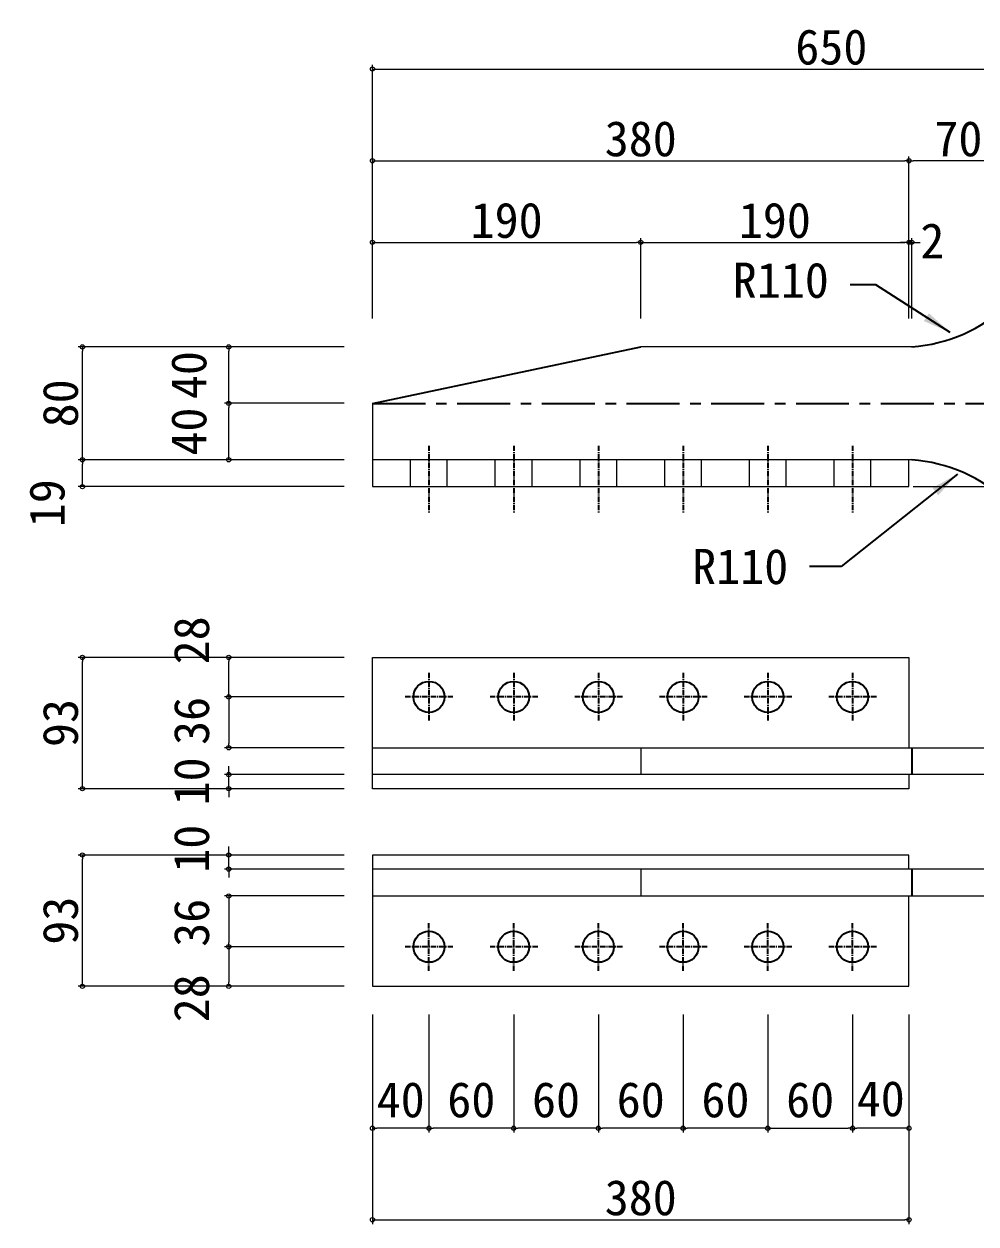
# Model space of a CAD drawing. Header units: millimetres. Extents: x 1755271 to 1764314, y -179109 to -173084.
# Drawn here: x 1756995 to 1757669, y -175824 to -174974 of the extents above; entities that cross this region are included whole.
import ezdxf

# ---------------------------------------------------------------- set-up
doc = ezdxf.new("R2010")
doc.units = ezdxf.units.MM
doc.header["$LTSCALE"] = 3
doc.linetypes.add('CENTER', pattern=[2, 1.25, -0.25, 0.25, -0.25])
doc.layers.get('DEFPOINTS').update_dxf_attribs({"color": 250})
doc.layers.add('01', color=7, linetype='Continuous')
doc.styles.get("Standard").update_dxf_attribs({"font": 'msgothic.ttc'})
doc.dimstyles.new('コピー(2) - Standard', dxfattribs={"dimtxt": 25, "dimasz": 20, "dimexe": 0.18, "dimexo": 0.0625, "dimgap": 15, "dimtad": 1, "dimdec": 0, "dimzin": 0, "dimdsep": 46, "dimtxsty": 'Standard', "dimblk": 'DOTSMALL', "dimcen": 0.09, "dimadec": 0, "dimazin": 0, "dimtfac": 1, "dimtdec": 0, "dimtofl": 0, "dimtmove": 0, "dimatfit": 3, "dimfxl": 1, "dimtolj": 1, "dimtzin": 0, "dimarcsym": 0})
doc.dimstyles.new('一般寸法-小さめ', dxfattribs={"dimtxt": 25, "dimasz": 3, "dimexe": 3, "dimexo": 3, "dimgap": 3, "dimtad": 1, "dimtxsty": 'Standard', "dimblk": 'ORIGIN', "dimcen": 0, "dimclrd": 256, "dimclre": 256, "dimclrt": 256, "dimadec": 0, "dimazin": 0, "dimtfac": 1, "dimtmove": 2, "dimatfit": 2, "dimfxl": 1, "dimtolj": 2, "dimlwd": 5, "dimlwe": 5, "dimarcsym": 0})

# ---------------------------------------------------------------- blocks, each defined once
blk = doc.blocks.new('_Origin')
at = {"color": 0, "linetype": 'ByBlock', "lineweight": -2}
blk.add_line((0, 0), (-1, 0), dxfattribs=at)
blk.add_circle((0, 0), 0.5, dxfattribs=at)
blk = doc.blocks.new('*D6')
at = {"layer": '01', "lineweight": 5}
for p, q in [((1757341.92, -175675.18), (1757341.92, -175758.66)), ((1757401.92, -175675.18), (1757401.92, -175758.66)), ((1757398.92, -175755.66), (1757344.92, -175755.66))]:
    blk.add_line(p, q, dxfattribs=at)
at = {"layer": 'DEFPOINTS', "color": 0}
for p in [(1757341.92, -175655.18), (1757401.92, -175655.18), (1757341.92, -175755.66)]:
    blk.add_point(p, dxfattribs=at)
at = {"layer": '01', "lineweight": 5, "xscale": 3, "yscale": 3, "zscale": 3, "rotation": 180}
blk.add_blockref('_Origin', (1757341.92, -175755.66), dxfattribs=at)
at = {"layer": '01', "lineweight": 5, "xscale": 3, "yscale": 3, "zscale": 3}
blk.add_blockref('_Origin', (1757401.92, -175755.66), dxfattribs=at)
at = {"layer": '01', "insert": (1757371.92, -175735.66), "char_height": 25, "attachment_point": 5}
blk.add_mtext('\\A2;60', dxfattribs=at)
blk = doc.blocks.new('*D133')
at = {"layer": '01', "lineweight": 5}
for p, q in [((1757221.92, -175422.18), (1757033.5, -175422.18)), ((1757036.5, -175512.18), (1757036.5, -175425.18)), ((1757221.92, -175515.18), (1757033.5, -175515.18))]:
    blk.add_line(p, q, dxfattribs=at)
at = {"layer": 'DEFPOINTS', "color": 0}
for p in [(1757036.5, -175422.18), (1757241.92, -175422.18), (1757241.92, -175515.18)]:
    blk.add_point(p, dxfattribs=at)
at = {"layer": '01', "lineweight": 5, "xscale": 3, "yscale": 3, "zscale": 3}
for p, rotation in [((1757036.5, -175422.18), 90), ((1757036.5, -175515.18), 270)]:
    blk.add_blockref('_Origin', p, dxfattribs=dict(at, rotation=rotation))
at = {"layer": '01', "insert": (1757021, -175468.68), "char_height": 25, "attachment_point": 5, "rotation": 90}
blk.add_mtext('\\A2;93', dxfattribs=at)
blk = doc.blocks.new('*D25')
at = {"layer": '01', "lineweight": 5}
for p, q in [((1757221.92, -175422.18), (1757137.12, -175422.18)), ((1757140.12, -175447.18), (1757140.12, -175425.18)), ((1757221.92, -175450.18), (1757137.12, -175450.18))]:
    blk.add_line(p, q, dxfattribs=at)
at = {"layer": 'DEFPOINTS', "color": 0}
for p in [(1757140.12, -175422.18), (1757241.92, -175422.18), (1757241.92, -175450.18)]:
    blk.add_point(p, dxfattribs=at)
at = {"layer": '01', "lineweight": 5, "xscale": 3, "yscale": 3, "zscale": 3}
for p, rotation in [((1757140.12, -175422.18), 90), ((1757140.12, -175450.18), 270)]:
    blk.add_blockref('_Origin', p, dxfattribs=dict(at, rotation=rotation))
at = {"layer": '01', "insert": (1757113.87, -175410.09), "char_height": 25, "attachment_point": 5, "rotation": 90}
blk.add_mtext('\\A2;28', dxfattribs=at)
blk = doc.blocks.new('*D26')
at = {"layer": '01', "lineweight": 5}
for p, q in [((1757140.12, -175502.18), (1757140.12, -175499.18)), ((1757221.92, -175505.18), (1757137.12, -175505.18)), ((1757140.12, -175515.18), (1757140.12, -175505.18)), ((1757221.92, -175515.18), (1757137.12, -175515.18)), ((1757140.12, -175518.18), (1757140.12, -175521.18))]:
    blk.add_line(p, q, dxfattribs=at)
at = {"layer": 'DEFPOINTS', "color": 0}
for p in [(1757140.12, -175505.18), (1757241.92, -175505.18), (1757241.92, -175515.18)]:
    blk.add_point(p, dxfattribs=at)
at = {"layer": '01', "lineweight": 5, "xscale": 3, "yscale": 3, "zscale": 3}
for p, rotation in [((1757140.12, -175505.18), 270), ((1757140.12, -175515.18), 90)]:
    blk.add_blockref('_Origin', p, dxfattribs=dict(at, rotation=rotation))
at = {"layer": '01', "insert": (1757113.87, -175510.03), "char_height": 25, "attachment_point": 5, "rotation": 90}
blk.add_mtext('\\A2;10', dxfattribs=at)
blk = doc.blocks.new('*D135')
at = {"layer": '01', "lineweight": 5}
for p, q in [((1757221.92, -175202.22), (1757033.5, -175202.22)), ((1757036.5, -175279.22), (1757036.5, -175205.22)), ((1757221.92, -175282.22), (1757033.5, -175282.22))]:
    blk.add_line(p, q, dxfattribs=at)
at = {"layer": 'DEFPOINTS', "color": 0}
for p in [(1757036.5, -175202.22), (1757241.92, -175202.22), (1757241.92, -175282.22)]:
    blk.add_point(p, dxfattribs=at)
at = {"layer": '01', "lineweight": 5, "xscale": 3, "yscale": 3, "zscale": 3}
for p, rotation in [((1757036.5, -175202.22), 90), ((1757036.5, -175282.22), 270)]:
    blk.add_blockref('_Origin', p, dxfattribs=dict(at, rotation=rotation))
at = {"layer": '01', "insert": (1757021, -175242.22), "char_height": 25, "attachment_point": 5, "rotation": 90}
blk.add_mtext('\\A2;80', dxfattribs=at)
blk = doc.blocks.new('*D136')
at = {"layer": '01', "lineweight": 5}
for p, q in [((1757221.92, -175282.22), (1757033.5, -175282.22)), ((1757036.5, -175298.22), (1757036.5, -175285.22)), ((1757221.92, -175301.22), (1757033.5, -175301.22))]:
    blk.add_line(p, q, dxfattribs=at)
at = {"layer": 'DEFPOINTS', "color": 0}
for p in [(1757036.5, -175282.22), (1757241.92, -175282.22), (1757241.92, -175301.22)]:
    blk.add_point(p, dxfattribs=at)
at = {"layer": '01', "lineweight": 5, "xscale": 3, "yscale": 3, "zscale": 3}
for p, rotation in [((1757036.5, -175282.22), 90), ((1757036.5, -175301.22), 270)]:
    blk.add_blockref('_Origin', p, dxfattribs=dict(at, rotation=rotation))
at = {"layer": '01', "insert": (1757011.5, -175312.98), "char_height": 25, "attachment_point": 5, "rotation": 90}
blk.add_mtext('\\A2;19', dxfattribs=at)
blk = doc.blocks.new('*D27')
at = {"layer": '01', "lineweight": 5}
for p, q in [((1757241.92, -175182.22), (1757241.92, -175067.43)), ((1757621.92, -175182.22), (1757621.92, -175067.43)), ((1757244.92, -175070.43), (1757618.92, -175070.43))]:
    blk.add_line(p, q, dxfattribs=at)
at = {"layer": 'DEFPOINTS', "color": 0}
for p in [(1757621.92, -175070.43), (1757241.92, -175202.22), (1757621.92, -175202.22)]:
    blk.add_point(p, dxfattribs=at)
at = {"layer": '01', "lineweight": 5, "xscale": 3, "yscale": 3, "zscale": 3, "rotation": 180}
blk.add_blockref('_Origin', (1757241.92, -175070.43), dxfattribs=at)
at = {"layer": '01', "lineweight": 5, "xscale": 3, "yscale": 3, "zscale": 3}
blk.add_blockref('_Origin', (1757621.92, -175070.43), dxfattribs=at)
at = {"layer": '01', "insert": (1757431.92, -175054.93), "char_height": 25, "attachment_point": 5}
blk.add_mtext('\\A2;380', dxfattribs=at)
blk = doc.blocks.new('*D28')
at = {"layer": '01', "lineweight": 5}
for p, q in [((1757621.92, -175182.22), (1757621.92, -175067.43)), ((1757691.92, -175152.22), (1757691.92, -175067.43)), ((1757688.92, -175070.43), (1757624.92, -175070.43))]:
    blk.add_line(p, q, dxfattribs=at)
at = {"layer": 'DEFPOINTS', "color": 0}
for p in [(1757621.92, -175070.43), (1757691.92, -175172.22), (1757621.92, -175202.22)]:
    blk.add_point(p, dxfattribs=at)
at = {"layer": '01', "lineweight": 5, "xscale": 3, "yscale": 3, "zscale": 3, "rotation": 180}
blk.add_blockref('_Origin', (1757621.92, -175070.43), dxfattribs=at)
at = {"layer": '01', "lineweight": 5, "xscale": 3, "yscale": 3, "zscale": 3}
blk.add_blockref('_Origin', (1757691.92, -175070.43), dxfattribs=at)
at = {"layer": '01', "insert": (1757656.92, -175054.93), "char_height": 25, "attachment_point": 5}
blk.add_mtext('\\A2;70', dxfattribs=at)
blk = doc.blocks.new('*D138')
at = {"layer": '01', "lineweight": 5}
for p, q in [((1757221.92, -175562.18), (1757033.5, -175562.18)), ((1757036.5, -175652.18), (1757036.5, -175565.18)), ((1757221.92, -175655.18), (1757033.5, -175655.18))]:
    blk.add_line(p, q, dxfattribs=at)
at = {"layer": 'DEFPOINTS', "color": 0}
for p in [(1757036.5, -175562.18), (1757241.92, -175562.18), (1757241.92, -175655.18)]:
    blk.add_point(p, dxfattribs=at)
at = {"layer": '01', "lineweight": 5, "xscale": 3, "yscale": 3, "zscale": 3}
for p, rotation in [((1757036.5, -175562.18), 90), ((1757036.5, -175655.18), 270)]:
    blk.add_blockref('_Origin', p, dxfattribs=dict(at, rotation=rotation))
at = {"layer": '01', "insert": (1757021, -175608.68), "char_height": 25, "attachment_point": 5, "rotation": 90}
blk.add_mtext('\\A2;93', dxfattribs=at)
blk = doc.blocks.new('*D31')
at = {"layer": '01', "lineweight": 5}
for p, q in [((1757140.12, -175559.18), (1757140.12, -175556.18)), ((1757221.92, -175562.18), (1757137.12, -175562.18)), ((1757140.12, -175572.18), (1757140.12, -175562.18)), ((1757221.92, -175572.18), (1757137.12, -175572.18)), ((1757140.12, -175575.18), (1757140.12, -175578.18))]:
    blk.add_line(p, q, dxfattribs=at)
at = {"layer": 'DEFPOINTS', "color": 0}
for p in [(1757140.12, -175562.18), (1757241.92, -175562.18), (1757241.92, -175572.18)]:
    blk.add_point(p, dxfattribs=at)
at = {"layer": '01', "lineweight": 5, "xscale": 3, "yscale": 3, "zscale": 3}
for p, rotation in [((1757140.12, -175562.18), 270), ((1757140.12, -175572.18), 90)]:
    blk.add_blockref('_Origin', p, dxfattribs=dict(at, rotation=rotation))
at = {"layer": '01', "insert": (1757113.87, -175557.72), "char_height": 25, "attachment_point": 5, "rotation": 90}
blk.add_mtext('\\A2;10', dxfattribs=at)
blk = doc.blocks.new('*D32')
at = {"layer": '01', "lineweight": 5}
for p, q in [((1757221.92, -175627.18), (1757137.12, -175627.18)), ((1757140.12, -175630.18), (1757140.12, -175652.18)), ((1757221.92, -175655.18), (1757137.12, -175655.18))]:
    blk.add_line(p, q, dxfattribs=at)
at = {"layer": 'DEFPOINTS', "color": 0}
for p in [(1757241.92, -175627.18), (1757140.12, -175655.18), (1757241.92, -175655.18)]:
    blk.add_point(p, dxfattribs=at)
at = {"layer": '01', "lineweight": 5, "xscale": 3, "yscale": 3, "zscale": 3}
for p, rotation in [((1757140.12, -175627.18), 90), ((1757140.12, -175655.18), 270)]:
    blk.add_blockref('_Origin', p, dxfattribs=dict(at, rotation=rotation))
at = {"layer": '01', "insert": (1757113.87, -175663.63), "char_height": 25, "attachment_point": 5, "rotation": 90}
blk.add_mtext('\\A2;28', dxfattribs=at)
blk = doc.blocks.new('*D139')
at = {"layer": '01', "lineweight": 5}
for p, q in [((1757241.92, -175675.18), (1757241.92, -175823.54)), ((1757621.92, -175675.18), (1757621.92, -175823.54)), ((1757244.92, -175820.54), (1757618.92, -175820.54))]:
    blk.add_line(p, q, dxfattribs=at)
at = {"layer": 'DEFPOINTS', "color": 0}
for p in [(1757241.92, -175655.18), (1757621.92, -175655.18), (1757621.92, -175820.54)]:
    blk.add_point(p, dxfattribs=at)
at = {"layer": '01', "lineweight": 5, "xscale": 3, "yscale": 3, "zscale": 3, "rotation": 180}
blk.add_blockref('_Origin', (1757241.92, -175820.54), dxfattribs=at)
at = {"layer": '01', "lineweight": 5, "xscale": 3, "yscale": 3, "zscale": 3}
blk.add_blockref('_Origin', (1757621.92, -175820.54), dxfattribs=at)
at = {"layer": '01', "insert": (1757431.92, -175805.04), "char_height": 25, "attachment_point": 5}
blk.add_mtext('\\A2;380', dxfattribs=at)
blk = doc.blocks.new('*D33')
at = {"layer": '01', "lineweight": 5}
for p, q in [((1757241.92, -175675.18), (1757241.92, -175758.66)), ((1757281.92, -175675.18), (1757281.92, -175758.66)), ((1757278.92, -175755.66), (1757244.92, -175755.66))]:
    blk.add_line(p, q, dxfattribs=at)
at = {"layer": 'DEFPOINTS', "color": 0}
for p in [(1757241.92, -175655.18), (1757281.92, -175655.18), (1757241.92, -175755.66)]:
    blk.add_point(p, dxfattribs=at)
at = {"layer": '01', "lineweight": 5, "xscale": 3, "yscale": 3, "zscale": 3, "rotation": 180}
blk.add_blockref('_Origin', (1757241.92, -175755.66), dxfattribs=at)
at = {"layer": '01', "lineweight": 5, "xscale": 3, "yscale": 3, "zscale": 3}
blk.add_blockref('_Origin', (1757281.92, -175755.66), dxfattribs=at)
at = {"layer": '01', "insert": (1757261.92, -175735.66), "char_height": 25, "attachment_point": 5}
blk.add_mtext('\\A2;40', dxfattribs=at)
blk = doc.blocks.new('*D34')
at = {"layer": '01', "lineweight": 5}
for p, q in [((1757521.92, -175675.18), (1757521.92, -175758.66)), ((1757581.92, -175675.18), (1757581.92, -175758.66)), ((1757524.92, -175755.66), (1757578.92, -175755.66))]:
    blk.add_line(p, q, dxfattribs=at)
at = {"layer": 'DEFPOINTS', "color": 0}
for p in [(1757521.92, -175655.18), (1757581.92, -175655.18), (1757581.92, -175755.66)]:
    blk.add_point(p, dxfattribs=at)
at = {"layer": '01', "lineweight": 5, "xscale": 3, "yscale": 3, "zscale": 3, "rotation": 180}
blk.add_blockref('_Origin', (1757521.92, -175755.66), dxfattribs=at)
at = {"layer": '01', "lineweight": 5, "xscale": 3, "yscale": 3, "zscale": 3}
blk.add_blockref('_Origin', (1757581.92, -175755.66), dxfattribs=at)
at = {"layer": '01', "insert": (1757551.92, -175735.66), "char_height": 25, "attachment_point": 5}
blk.add_mtext('\\A2;60', dxfattribs=at)
blk = doc.blocks.new('*D35')
at = {"layer": '01', "lineweight": 5}
for p, q in [((1757461.92, -175675.18), (1757461.92, -175758.66)), ((1757521.92, -175675.18), (1757521.92, -175758.66)), ((1757518.92, -175755.66), (1757464.92, -175755.66))]:
    blk.add_line(p, q, dxfattribs=at)
at = {"layer": 'DEFPOINTS', "color": 0}
for p in [(1757461.92, -175655.18), (1757521.92, -175655.18), (1757461.92, -175755.66)]:
    blk.add_point(p, dxfattribs=at)
at = {"layer": '01', "lineweight": 5, "xscale": 3, "yscale": 3, "zscale": 3, "rotation": 180}
blk.add_blockref('_Origin', (1757461.92, -175755.66), dxfattribs=at)
at = {"layer": '01', "lineweight": 5, "xscale": 3, "yscale": 3, "zscale": 3}
blk.add_blockref('_Origin', (1757521.92, -175755.66), dxfattribs=at)
at = {"layer": '01', "insert": (1757491.92, -175735.66), "char_height": 25, "attachment_point": 5}
blk.add_mtext('\\A2;60', dxfattribs=at)
blk = doc.blocks.new('*D36')
at = {"layer": '01', "lineweight": 5}
for p, q in [((1757581.92, -175675.18), (1757581.92, -175758.66)), ((1757621.92, -175675.18), (1757621.92, -175758.66)), ((1757618.92, -175755.66), (1757584.92, -175755.66))]:
    blk.add_line(p, q, dxfattribs=at)
at = {"layer": 'DEFPOINTS', "color": 0}
for p in [(1757581.92, -175655.18), (1757621.92, -175655.18), (1757581.92, -175755.66)]:
    blk.add_point(p, dxfattribs=at)
at = {"layer": '01', "lineweight": 5, "xscale": 3, "yscale": 3, "zscale": 3, "rotation": 180}
blk.add_blockref('_Origin', (1757581.92, -175755.66), dxfattribs=at)
at = {"layer": '01', "lineweight": 5, "xscale": 3, "yscale": 3, "zscale": 3}
blk.add_blockref('_Origin', (1757621.92, -175755.66), dxfattribs=at)
at = {"layer": '01', "insert": (1757601.92, -175734.9), "char_height": 25, "attachment_point": 5}
blk.add_mtext('\\A2;40', dxfattribs=at)
blk = doc.blocks.new('*D37')
at = {"layer": '01', "lineweight": 5}
for p, q in [((1757221.92, -175242.22), (1757137.12, -175242.22)), ((1757140.12, -175279.22), (1757140.12, -175245.22)), ((1757221.92, -175282.22), (1757137.12, -175282.22))]:
    blk.add_line(p, q, dxfattribs=at)
at = {"layer": 'DEFPOINTS', "color": 0}
for p in [(1757140.12, -175242.22), (1757241.92, -175242.22), (1757241.92, -175282.22)]:
    blk.add_point(p, dxfattribs=at)
at = {"layer": '01', "lineweight": 5, "xscale": 3, "yscale": 3, "zscale": 3}
for p, rotation in [((1757140.12, -175242.22), 90), ((1757140.12, -175282.22), 270)]:
    blk.add_blockref('_Origin', p, dxfattribs=dict(at, rotation=rotation))
at = {"layer": '01', "insert": (1757111.96, -175262.22), "char_height": 25, "attachment_point": 5, "rotation": 90}
blk.add_mtext('\\A2;40', dxfattribs=at)
blk = doc.blocks.new('*D38')
at = {"layer": '01', "lineweight": 5}
for p, q in [((1757221.92, -175202.22), (1757137.12, -175202.22)), ((1757140.12, -175239.22), (1757140.12, -175205.22)), ((1757221.92, -175242.22), (1757137.12, -175242.22))]:
    blk.add_line(p, q, dxfattribs=at)
at = {"layer": 'DEFPOINTS', "color": 0}
for p in [(1757140.12, -175202.22), (1757241.92, -175202.22), (1757241.92, -175242.22)]:
    blk.add_point(p, dxfattribs=at)
at = {"layer": '01', "lineweight": 5, "xscale": 3, "yscale": 3, "zscale": 3}
for p, rotation in [((1757140.12, -175202.22), 90), ((1757140.12, -175242.22), 270)]:
    blk.add_blockref('_Origin', p, dxfattribs=dict(at, rotation=rotation))
at = {"layer": '01', "insert": (1757111.96, -175222.22), "char_height": 25, "attachment_point": 5, "rotation": 90}
blk.add_mtext('\\A2;40', dxfattribs=at)
blk = doc.blocks.new('*D140')
at = {"layer": '01', "lineweight": 5}
for p, q in [((1757701.55, -175298.22), (1757701.55, -175295.22)), ((1757624.92, -175301.22), (1757704.55, -175301.22)), ((1757701.55, -175301.22), (1757701.55, -175312.22)), ((1757694.92, -175312.22), (1757704.55, -175312.22)), ((1757701.55, -175315.22), (1757701.55, -175318.22))]:
    blk.add_line(p, q, dxfattribs=at)
at = {"layer": 'DEFPOINTS', "color": 0}
for p in [(1757621.92, -175301.22), (1757691.92, -175312.22), (1757701.55, -175312.22)]:
    blk.add_point(p, dxfattribs=at)
at = {"layer": '01', "lineweight": 5, "xscale": 3, "yscale": 3, "zscale": 3}
for p, rotation in [((1757701.55, -175301.22), 270), ((1757701.55, -175312.22), 90)]:
    blk.add_blockref('_Origin', p, dxfattribs=dict(at, rotation=rotation))
at = {"layer": '01', "insert": (1757728.29, -175348.65), "char_height": 25, "attachment_point": 5, "rotation": 90}
blk.add_mtext('\\A2;11', dxfattribs=at)
blk = doc.blocks.new('*D39')
at = {"layer": '01', "lineweight": 5}
for p, q in [((1757221.92, -175450.18), (1757137.12, -175450.18)), ((1757140.12, -175453.18), (1757140.12, -175483.18)), ((1757221.92, -175486.18), (1757137.12, -175486.18))]:
    blk.add_line(p, q, dxfattribs=at)
at = {"layer": 'DEFPOINTS', "color": 0}
for p in [(1757241.92, -175450.18), (1757140.12, -175486.18), (1757241.92, -175486.18)]:
    blk.add_point(p, dxfattribs=at)
at = {"layer": '01', "lineweight": 5, "xscale": 3, "yscale": 3, "zscale": 3}
for p, rotation in [((1757140.12, -175450.18), 90), ((1757140.12, -175486.18), 270)]:
    blk.add_blockref('_Origin', p, dxfattribs=dict(at, rotation=rotation))
at = {"layer": '01', "insert": (1757113.87, -175467.18), "char_height": 25, "attachment_point": 5, "rotation": 90}
blk.add_mtext('\\A2;36', dxfattribs=at)
blk = doc.blocks.new('*D40')
at = {"layer": '01', "lineweight": 5}
for p, q in [((1757221.92, -175591.18), (1757137.12, -175591.18)), ((1757140.12, -175594.18), (1757140.12, -175624.18)), ((1757221.92, -175627.18), (1757137.12, -175627.18))]:
    blk.add_line(p, q, dxfattribs=at)
at = {"layer": 'DEFPOINTS', "color": 0}
for p in [(1757241.92, -175591.18), (1757140.12, -175627.18), (1757241.92, -175627.18)]:
    blk.add_point(p, dxfattribs=at)
at = {"layer": '01', "lineweight": 5, "xscale": 3, "yscale": 3, "zscale": 3}
for p, rotation in [((1757140.12, -175591.18), 90), ((1757140.12, -175627.18), 270)]:
    blk.add_blockref('_Origin', p, dxfattribs=dict(at, rotation=rotation))
at = {"layer": '01', "insert": (1757113.87, -175610.18), "char_height": 25, "attachment_point": 5, "rotation": 90}
blk.add_mtext('\\A2;36', dxfattribs=at)
blk = doc.blocks.new('*D41')
at = {"layer": '01', "lineweight": 5}
for p, q in [((1757281.92, -175675.18), (1757281.92, -175758.66)), ((1757341.92, -175675.18), (1757341.92, -175758.66)), ((1757338.92, -175755.66), (1757284.92, -175755.66))]:
    blk.add_line(p, q, dxfattribs=at)
at = {"layer": 'DEFPOINTS', "color": 0}
for p in [(1757281.92, -175655.18), (1757341.92, -175655.18), (1757281.92, -175755.66)]:
    blk.add_point(p, dxfattribs=at)
at = {"layer": '01', "lineweight": 5, "xscale": 3, "yscale": 3, "zscale": 3, "rotation": 180}
blk.add_blockref('_Origin', (1757281.92, -175755.66), dxfattribs=at)
at = {"layer": '01', "lineweight": 5, "xscale": 3, "yscale": 3, "zscale": 3}
blk.add_blockref('_Origin', (1757341.92, -175755.66), dxfattribs=at)
at = {"layer": '01', "insert": (1757311.92, -175735.66), "char_height": 25, "attachment_point": 5}
blk.add_mtext('\\A2;60', dxfattribs=at)
blk = doc.blocks.new('*D42')
at = {"layer": '01', "lineweight": 5}
for p, q in [((1757401.92, -175675.18), (1757401.92, -175758.66)), ((1757461.92, -175675.18), (1757461.92, -175758.66)), ((1757458.92, -175755.66), (1757404.92, -175755.66))]:
    blk.add_line(p, q, dxfattribs=at)
at = {"layer": 'DEFPOINTS', "color": 0}
for p in [(1757401.92, -175655.18), (1757461.92, -175655.18), (1757401.92, -175755.66)]:
    blk.add_point(p, dxfattribs=at)
at = {"layer": '01', "lineweight": 5, "xscale": 3, "yscale": 3, "zscale": 3, "rotation": 180}
blk.add_blockref('_Origin', (1757401.92, -175755.66), dxfattribs=at)
at = {"layer": '01', "lineweight": 5, "xscale": 3, "yscale": 3, "zscale": 3}
blk.add_blockref('_Origin', (1757461.92, -175755.66), dxfattribs=at)
at = {"layer": '01', "insert": (1757431.92, -175735.66), "char_height": 25, "attachment_point": 5}
blk.add_mtext('\\A2;60', dxfattribs=at)
blk = doc.blocks.new('*D66')
at = {"layer": '01', "lineweight": 5}
for p, q in [((1757241.92, -175182.22), (1757241.92, -175002.43)), ((1757244.92, -175005.43), (1757888.92, -175005.43)), ((1757891.92, -175150.72), (1757891.92, -175002.43))]:
    blk.add_line(p, q, dxfattribs=at)
at = {"layer": 'DEFPOINTS', "color": 0}
for p in [(1757891.92, -175005.43), (1757891.92, -175170.72), (1757241.92, -175202.22)]:
    blk.add_point(p, dxfattribs=at)
at = {"layer": '01', "lineweight": 5, "xscale": 3, "yscale": 3, "zscale": 3, "rotation": 180}
blk.add_blockref('_Origin', (1757241.92, -175005.43), dxfattribs=at)
at = {"layer": '01', "lineweight": 5, "xscale": 3, "yscale": 3, "zscale": 3}
blk.add_blockref('_Origin', (1757891.92, -175005.43), dxfattribs=at)
at = {"layer": '01', "insert": (1757566.92, -174989.93), "char_height": 25, "attachment_point": 5}
blk.add_mtext('\\A2;650', dxfattribs=at)
blk = doc.blocks.new('_DotSmall')
at = {"color": 0, "linetype": 'ByBlock', "const_width": 0.5}
blk.add_lwpolyline([(-0.0625, 0, 1), (0.0625, 0, 1)], format="xyb", close=True, dxfattribs=at)
blk = doc.blocks.new('*D75')
at = {"layer": '01', "lineweight": 5}
for p, q in [((1757241.92, -175182.22), (1757241.92, -175125.2)), ((1757244.92, -175128.2), (1757428.92, -175128.2)), ((1757431.92, -175182.22), (1757431.92, -175125.2))]:
    blk.add_line(p, q, dxfattribs=at)
at = {"layer": 'DEFPOINTS', "color": 0}
for p in [(1757431.92, -175128.2), (1757241.92, -175202.22), (1757431.92, -175202.22)]:
    blk.add_point(p, dxfattribs=at)
at = {"layer": '01', "lineweight": 5, "xscale": 3, "yscale": 3, "zscale": 3, "rotation": 180}
blk.add_blockref('_Origin', (1757241.92, -175128.2), dxfattribs=at)
at = {"layer": '01', "lineweight": 5, "xscale": 3, "yscale": 3, "zscale": 3}
blk.add_blockref('_Origin', (1757431.92, -175128.2), dxfattribs=at)
at = {"layer": '01', "insert": (1757336.92, -175112.7), "char_height": 25, "attachment_point": 5}
blk.add_mtext('\\A2;190', dxfattribs=at)
blk = doc.blocks.new('*D76')
at = {"layer": '01', "lineweight": 5}
for p, q in [((1757431.92, -175182.22), (1757431.92, -175125.2)), ((1757434.92, -175128.2), (1757618.92, -175128.2)), ((1757621.92, -175182.22), (1757621.92, -175125.2))]:
    blk.add_line(p, q, dxfattribs=at)
at = {"layer": 'DEFPOINTS', "color": 0}
for p in [(1757621.92, -175128.2), (1757431.92, -175202.22), (1757621.92, -175202.22)]:
    blk.add_point(p, dxfattribs=at)
at = {"layer": '01', "lineweight": 5, "xscale": 3, "yscale": 3, "zscale": 3, "rotation": 180}
blk.add_blockref('_Origin', (1757431.92, -175128.2), dxfattribs=at)
at = {"layer": '01', "lineweight": 5, "xscale": 3, "yscale": 3, "zscale": 3}
blk.add_blockref('_Origin', (1757621.92, -175128.2), dxfattribs=at)
at = {"layer": '01', "insert": (1757526.92, -175112.7), "char_height": 25, "attachment_point": 5}
blk.add_mtext('\\A2;190', dxfattribs=at)
blk = doc.blocks.new('*D155')
at = {"layer": '01', "lineweight": 5}
for p, q in [((1757618.92, -175128.2), (1757615.92, -175128.2)), ((1757621.92, -175182.22), (1757621.92, -175125.2)), ((1757621.92, -175128.2), (1757623.92, -175128.2)), ((1757623.92, -175182.22), (1757623.92, -175125.2)), ((1757626.92, -175128.2), (1757629.92, -175128.2))]:
    blk.add_line(p, q, dxfattribs=at)
at = {"layer": 'DEFPOINTS', "color": 0}
for p in [(1757623.92, -175128.2), (1757621.92, -175202.22), (1757623.92, -175202.22)]:
    blk.add_point(p, dxfattribs=at)
at = {"layer": '01', "lineweight": 5, "xscale": 3, "yscale": 3, "zscale": 3}
blk.add_blockref('_Origin', (1757621.92, -175128.2), dxfattribs=at)
at = {"layer": '01', "lineweight": 5, "xscale": 3, "yscale": 3, "zscale": 3, "rotation": 180}
blk.add_blockref('_Origin', (1757623.92, -175128.2), dxfattribs=at)
at = {"layer": '01', "insert": (1757638.49, -175127.12), "char_height": 25, "attachment_point": 5}
blk.add_mtext('\\A2;2', dxfattribs=at)

msp = doc.modelspace()

# ---------------------------------------------------------------- linework, layer by layer
at = {"layer": '01', "color": 7}
msp.add_line((1757241.924, -175242.225), (1757431.924, -175202.225), dxfattribs=at)
at = {"layer": '01', "color": 7, "lineweight": 18}
for p, q in [((1757623.924, -175202.225), (1757431.924, -175202.225)), ((1757241.924, -175242.225), (1757241.924, -175282.225)), ((1757241.924, -175282.225), (1757241.924, -175301.225)), ((1757623.924, -175282.225), (1757241.924, -175282.225)), ((1757268.924, -175301.225), (1757268.924, -175282.225)), ((1757294.924, -175301.225), (1757294.924, -175282.225)), ((1757328.924, -175301.225), (1757328.924, -175282.225)), ((1757354.924, -175301.225), (1757354.924, -175282.225)), ((1757388.924, -175301.225), (1757388.924, -175282.225)), ((1757414.924, -175301.225), (1757414.924, -175282.225)), ((1757448.924, -175301.225), (1757448.924, -175282.225)), ((1757474.924, -175301.225), (1757474.924, -175282.225)), ((1757508.924, -175301.225), (1757508.924, -175282.225)), ((1757534.924, -175301.225), (1757534.924, -175282.225)), ((1757568.924, -175301.225), (1757568.924, -175282.225)), ((1757594.924, -175301.225), (1757594.924, -175282.225)), ((1757621.924, -175301.225), (1757621.924, -175282.225)), ((1757241.924, -175301.225), (1757621.924, -175301.225)), ((1757241.924, -175515.181), (1757241.924, -175422.181)), ((1757241.924, -175422.181), (1757621.924, -175422.181)), ((1757621.924, -175422.181), (1757621.924, -175486.181)), ((1757241.924, -175486.181), (1757891.924, -175486.181)), ((1757431.924, -175486.181), (1757431.924, -175505.181)), ((1757891.924, -175505.181), (1757241.924, -175505.181)), ((1757621.924, -175505.181), (1757621.924, -175515.181)), ((1757621.924, -175515.181), (1757241.924, -175515.181)), ((1757621.924, -175562.181), (1757241.924, -175562.181)), ((1757241.924, -175562.181), (1757241.924, -175655.181)), ((1757621.924, -175572.181), (1757621.924, -175562.181)), ((1757891.924, -175572.181), (1757241.924, -175572.181)), ((1757431.924, -175572.181), (1757431.924, -175591.181)), ((1757241.924, -175591.181), (1757891.924, -175591.181)), ((1757621.924, -175655.181), (1757621.924, -175591.181)), ((1757241.924, -175655.181), (1757621.924, -175655.181))]:
    msp.add_line(p, q, dxfattribs=at)
at = {"layer": '01', "color": 7, "linetype": 'CENTER', "ltscale": 10}
msp.add_line((1757241.924, -175242.225), (1757891.924, -175242.225), dxfattribs=at)
at = {"layer": '01', "color": 7, "linetype": 'CENTER'}
for p, q in [((1757281.924, -175272.225), (1757281.924, -175320.225)), ((1757341.924, -175272.225), (1757341.924, -175320.225)), ((1757401.924, -175272.225), (1757401.924, -175320.225)), ((1757461.924, -175272.225), (1757461.924, -175320.225)), ((1757521.924, -175272.225), (1757521.924, -175320.225)), ((1757581.924, -175272.225), (1757581.924, -175320.225)), ((1757281.924, -175433.181), (1757281.924, -175467.181)), ((1757341.924, -175433.181), (1757341.924, -175467.181)), ((1757401.924, -175433.181), (1757401.924, -175467.181)), ((1757461.924, -175433.181), (1757461.924, -175467.181)), ((1757521.924, -175433.181), (1757521.924, -175467.181)), ((1757581.924, -175433.181), (1757581.924, -175467.181)), ((1757298.924, -175450.181), (1757264.924, -175450.181)), ((1757358.924, -175450.181), (1757324.924, -175450.181)), ((1757418.924, -175450.181), (1757384.924, -175450.181)), ((1757478.924, -175450.181), (1757444.924, -175450.181)), ((1757538.924, -175450.181), (1757504.924, -175450.181)), ((1757598.924, -175450.181), (1757564.924, -175450.181)), ((1757281.924, -175644.181), (1757281.924, -175610.181)), ((1757341.924, -175644.181), (1757341.924, -175610.181)), ((1757401.924, -175644.181), (1757401.924, -175610.181)), ((1757461.924, -175644.181), (1757461.924, -175610.181)), ((1757521.924, -175644.181), (1757521.924, -175610.181)), ((1757581.924, -175644.181), (1757581.924, -175610.181)), ((1757298.924, -175627.181), (1757264.924, -175627.181)), ((1757358.924, -175627.181), (1757324.924, -175627.181)), ((1757418.924, -175627.181), (1757384.924, -175627.181)), ((1757478.924, -175627.181), (1757444.924, -175627.181)), ((1757538.924, -175627.181), (1757504.924, -175627.181)), ((1757598.924, -175627.181), (1757564.924, -175627.181))]:
    msp.add_line(p, q, dxfattribs=at)
at = {"layer": '01', "color": 7, "ltscale": 2}
for p, q in [((1757623.924, -175486.181), (1757623.924, -175505.181)), ((1757623.924, -175572.181), (1757623.924, -175591.181))]:
    msp.add_line(p, q, dxfattribs=at)
at = {"layer": '01', "color": 7}
for centre in [(1757281.924, -175450.181), (1757341.924, -175450.181), (1757401.924, -175450.181), (1757461.924, -175450.181), (1757521.924, -175450.181), (1757581.924, -175450.181), (1757281.924, -175627.181), (1757341.924, -175627.181), (1757401.924, -175627.181), (1757461.924, -175627.181), (1757521.924, -175627.181), (1757581.924, -175627.181)]:
    msp.add_circle(centre, 11, dxfattribs=at)
at = {"layer": '01', "color": 7, "ltscale": 2}
for centre, start, end in [((1757616.134, -175092.501), 274.060941, 313.550946), ((1757616.134, -175391.948), 46.449054, 85.939059)]:
    msp.add_arc(centre, 110, start, end, dxfattribs=at)

# ---------------------------------------------------------------- texts
at = {"layer": '01', "color": 7, "char_height": 25, "width": 98.97993}
for s, insert, attachment_point in [('\\A1;R110', (1757565.149, -175167.899), 9), ('R110', (1757536.384, -175345.297), 3)]:
    msp.add_mtext(s, dxfattribs=dict(at, insert=insert, attachment_point=attachment_point))

# ---------------------------------------------------------------- dimensions: what is measured, and where the dimension line sits
at = {"layer": '01', "color": 7}
for base, p1, p2, picture, middle in [((1757891.924, -175005.43), (1757241.924, -175202.225), (1757891.924, -175170.725), '*D66', (1757566.924, -174989.93)), ((1757621.924, -175070.43), (1757241.924, -175202.225), (1757621.924, -175202.225), '*D27', (1757431.924, -175054.93)), ((1757621.924, -175070.43), (1757691.924, -175172.225), (1757621.924, -175202.225), '*D28', (1757656.924, -175054.93)), ((1757431.924, -175128.202), (1757241.924, -175202.225), (1757431.924, -175202.225), '*D75', (1757336.924, -175112.702)), ((1757621.924, -175128.202), (1757431.924, -175202.225), (1757621.924, -175202.225), '*D76', (1757526.924, -175112.702)), ((1757621.924, -175820.538), (1757241.924, -175655.181), (1757621.924, -175655.181), '*D139', (1757431.924, -175805.038))]:
    dim = msp.add_linear_dim(base=base, p1=p1, p2=p2, dimstyle='一般寸法-小さめ', override={"dimexo": 20}, dxfattribs=at)
    dim.commit()
    dim.dimension.update_dxf_attribs({"geometry": picture, "text_midpoint": middle})
for base, p1, p2, picture, middle in [((1757623.924, -175128.202), (1757621.924, -175202.225), (1757623.924, -175202.225), '*D155', (1757638.492, -175127.124)), ((1757241.924, -175755.661), (1757281.924, -175655.181), (1757241.924, -175655.181), '*D33', (1757261.924, -175735.661)), ((1757281.924, -175755.661), (1757341.924, -175655.181), (1757281.924, -175655.181), '*D41', (1757311.924, -175735.661)), ((1757341.924, -175755.661), (1757401.924, -175655.181), (1757341.924, -175655.181), '*D6', (1757371.924, -175735.661)), ((1757401.924, -175755.661), (1757461.924, -175655.181), (1757401.924, -175655.181), '*D42', (1757431.924, -175735.661)), ((1757461.924, -175755.661), (1757521.924, -175655.181), (1757461.924, -175655.181), '*D35', (1757491.924, -175735.661)), ((1757581.924, -175755.661), (1757521.924, -175655.181), (1757581.924, -175655.181), '*D34', (1757551.924, -175735.661)), ((1757581.924, -175755.661), (1757621.924, -175655.181), (1757581.924, -175655.181), '*D36', (1757601.924, -175734.899))]:
    dim = msp.add_linear_dim(base=base, p1=p1, p2=p2, dimstyle='一般寸法-小さめ', override={"dimexo": 20}, dxfattribs=at)
    dim.commit()
    dim.dimension.update_dxf_attribs({"geometry": picture, "text_midpoint": middle, "dimtype": 160})
for base, p1, p2, picture, middle in [((1757036.496, -175202.225), (1757241.924, -175282.225), (1757241.924, -175202.225), '*D135', (1757020.996, -175242.225)), ((1757036.496, -175422.181), (1757241.924, -175515.181), (1757241.924, -175422.181), '*D133', (1757020.996, -175468.681)), ((1757036.496, -175562.181), (1757241.924, -175655.181), (1757241.924, -175562.181), '*D138', (1757020.996, -175608.681))]:
    dim = msp.add_linear_dim(base=base, p1=p1, p2=p2, angle=270, dimstyle='一般寸法-小さめ', override={"dimexo": 20}, dxfattribs=at)
    dim.commit()
    dim.dimension.update_dxf_attribs({"geometry": picture, "text_midpoint": middle})
for base, p1, p2, angle, picture, middle in [((1757140.116, -175202.225), (1757241.924, -175242.225), (1757241.924, -175202.225), 270, '*D38', (1757111.961, -175222.225)), ((1757140.116, -175242.225), (1757241.924, -175282.225), (1757241.924, -175242.225), 270, '*D37', (1757111.961, -175262.225)), ((1757036.496, -175282.225), (1757241.924, -175301.225), (1757241.924, -175282.225), 270, '*D136', (1757011.496, -175312.98)), ((1757140.116, -175422.181), (1757241.924, -175450.181), (1757241.924, -175422.181), 90, '*D25', (1757113.866, -175410.09)), ((1757140.116, -175486.181), (1757241.924, -175450.181), (1757241.924, -175486.181), 90, '*D39', (1757113.866, -175467.181)), ((1757140.116, -175505.181), (1757241.924, -175515.181), (1757241.924, -175505.181), 270, '*D26', (1757113.866, -175510.032)), ((1757140.116, -175562.181), (1757241.924, -175572.181), (1757241.924, -175562.181), 270, '*D31', (1757113.866, -175557.724)), ((1757140.116, -175627.181), (1757241.924, -175591.181), (1757241.924, -175627.181), 90, '*D40', (1757113.866, -175610.181)), ((1757140.116, -175655.181), (1757241.924, -175627.181), (1757241.924, -175655.181), 90, '*D32', (1757113.866, -175663.625))]:
    dim = msp.add_linear_dim(base=base, p1=p1, p2=p2, angle=angle, dimstyle='一般寸法-小さめ', override={"dimexo": 20}, dxfattribs=at)
    dim.commit()
    dim.dimension.update_dxf_attribs({"geometry": picture, "text_midpoint": middle, "dimtype": 160})
dim = msp.add_linear_dim(base=(1757701.55, -175312.225), p1=(1757621.924, -175301.225), p2=(1757691.924, -175312.225), angle=90, dimstyle='一般寸法-小さめ', dxfattribs=at)
dim.commit()
dim.dimension.update_dxf_attribs({"geometry": '*D140', "text_midpoint": (1757728.291, -175348.654), "dimtype": 160})

# ---------------------------------------------------------------- leaders
at = {"layer": '01', "color": 7, "annotation_type": 0, "has_hookline": 1, "hookline_direction": 1, "text_width": 62.2}
for points in [[(1757651.089, -175191.962), (1757598.423, -175158.373), (1757580.149, -175158.373)], [(1757656.26, -175292.287), (1757573.777, -175357.797), (1757551.384, -175357.797)]]:
    msp.add_leader(points, dimstyle='コピー(2) - Standard', override={"dimgap": 15, "dimtad": 0}, dxfattribs=at)

doc.saveas('drawing.dxf')
